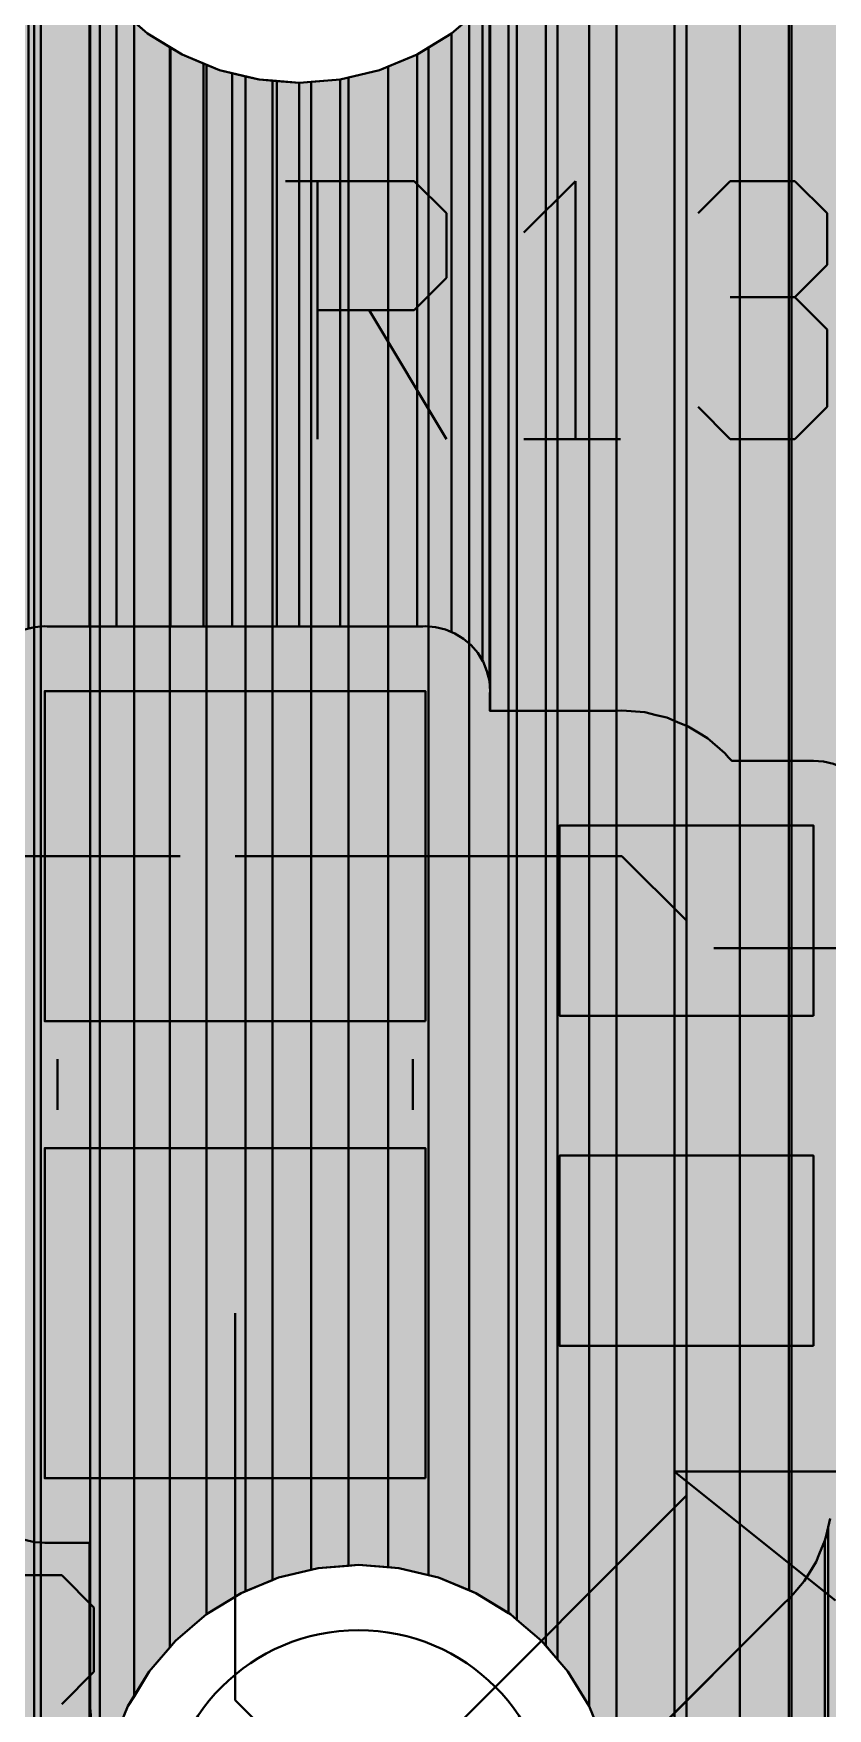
# Model space of a CAD drawing. Header units: millimetres. Extents: x 2 to 110, y 3 to 56.
# Drawn here: x 63.44 to 66.57, y 19.32 to 25.91 of the extents above; entities that cross this region are included whole.
import ezdxf

# ---------------------------------------------------------------- set-up
doc = ezdxf.new("R2010")
doc.units = ezdxf.units.MM
for name, color, linetype in [('bottom_copper', 7, 'Continuous'), ('top_copper', 7, 'Continuous'), ('top_silk', 7, 'Continuous')]:
    doc.layers.add(name, color=color, linetype=linetype)

# ---------------------------------------------------------------- blocks, each defined once
blk = doc.blocks.new('Block29029')
at = {"layer": 'bottom_copper', "lineweight": 40}
for points in [[(1.3459, 0), (0.9682, 0), (0.9682, 51.435), (1.3459, 51.435), (1.3459, 0)], [(0.9682, 0), (0.9582, 0), (0.9582, 49.6506), (0.9682, 49.82), (0.9682, 0)], [(0.9582, 0), (0.7647, 0), (0.7647, 49.1835), (0.8535, 49.3284), (0.9185, 49.4854), (0.9582, 49.6506), (0.9582, 0)], [(0.7647, 0), (0.5548, 0), (0.5548, 48.9693), (0.6544, 49.0543), (0.7647, 49.1835), (0.7647, 0)], [(0.5548, 7.962), (0.5454, 8.1214), (0.5081, 8.2769), (0.5081, 48.9335), (0.5252, 48.944), (0.5548, 48.9693), (0.5548, 7.962)], [(0.5081, 8.2769), (0.4469, 8.4247), (0.3633, 8.561), (0.2788, 8.6599), (0.2788, 48.8132), (0.3803, 48.8552), (0.5081, 48.9335), (0.5081, 8.2769)], [(0.2788, 15.328), (0.2694, 15.4874), (0.2321, 15.6429), (0.1709, 15.7907), (0.1709, 48.7776), (0.2233, 48.7902), (0.2788, 48.8132), (0.2788, 15.328)], [(0.1709, 15.7907), (0.0873, 15.927), (0.0467, 15.9745), (0.0467, 48.7496), (0.0581, 48.7505), (0.1709, 48.7776), (0.1709, 15.7907)], [(0.0467, 15.9745), (0, 16.0292), (0, 22.8871), (0.0373, 23.0426), (0.0467, 23.202), (0.0467, 15.9745)], [(0, 16.0292), (-0.0166, 16.0486), (-0.113, 16.131), (-0.113, 22.6549), (-0.0612, 22.7393), (0, 22.8871), (0, 16.0292)]]:
    blk.add_hatch(color=7, dxfattribs=at).paths.add_polyline_path(points, flags=0)
at = {"layer": 'bottom_copper', "color": 7, "lineweight": 40}
for points in [[(1.3459, 0), (0.9682, 0), (0.9682, 51.435), (1.3459, 51.435), (1.3459, 0)], [(0.9682, 0), (0.9582, 0), (0.9582, 49.6506), (0.9682, 49.82), (0.9682, 0)], [(0.9582, 0), (0.7647, 0), (0.7647, 49.1835), (0.8535, 49.3284), (0.9185, 49.4854), (0.9582, 49.6506), (0.9582, 0)], [(0.7647, 0), (0.5548, 0), (0.5548, 48.9693), (0.6544, 49.0543), (0.7647, 49.1835), (0.7647, 0)], [(0.5548, 7.962), (0.5454, 8.1214), (0.5081, 8.2769), (0.5081, 48.9335), (0.5252, 48.944), (0.5548, 48.9693), (0.5548, 7.962)], [(0.5081, 8.2769), (0.4469, 8.4247), (0.3633, 8.561), (0.2788, 8.6599), (0.2788, 48.8132), (0.3803, 48.8552), (0.5081, 48.9335), (0.5081, 8.2769)], [(0.2788, 15.328), (0.2694, 15.4874), (0.2321, 15.6429), (0.1709, 15.7907), (0.1709, 48.7776), (0.2233, 48.7902), (0.2788, 48.8132), (0.2788, 15.328)], [(0.1709, 15.7907), (0.0873, 15.927), (0.0467, 15.9745), (0.0467, 48.7496), (0.0581, 48.7505), (0.1709, 48.7776), (0.1709, 15.7907)], [(0.0467, 15.9745), (0, 16.0292), (0, 22.8871), (0.0373, 23.0426), (0.0467, 23.202), (0.0467, 15.9745)], [(0, 16.0292), (-0.0166, 16.0486), (-0.113, 16.131), (-0.113, 22.6549), (-0.0612, 22.7393), (0, 22.8871), (0, 16.0292)]]:
    blk.add_lwpolyline(points, close=True, dxfattribs=at)
blk = doc.blocks.new('Block30709')
at = {"layer": 'bottom_copper', "lineweight": 40}
for points in [[(1.0431, 0), (0.8566, 0), (0.8566, 48.838), (0.8982, 48.8552), (1.0431, 48.944), (1.0431, 0)], [(1.0695, 0), (1.0431, 0), (1.0431, 48.944), (1.0695, 48.9665), (1.0695, 0)], [(1.2641, 0), (1.0695, 0), (1.0695, 23.202), (1.082, 23.0426), (1.1193, 22.8871), (1.1805, 22.7393), (1.2641, 22.603), (1.2641, 0)], [(2.9449, 16.131), (2.9197, 16.1525), (2.9116, 16.1575), (2.9116, 22.6012), (2.9131, 22.603), (2.9449, 22.6549), (2.9449, 16.131)], [(1.3016, 0), (1.2641, 0), (1.2641, 22.603), (1.3016, 22.5591), (1.3016, 0)], [(1.4364, 15.8295), (1.4126, 15.7907), (1.3514, 15.6429), (1.3141, 15.4874), (1.3016, 15.328), (1.3016, 22.5591), (1.368, 22.4814), (1.4364, 22.423), (1.4364, 15.8295)], [(2.9116, 16.1575), (2.7834, 16.2361), (2.7561, 16.2474), (2.7561, 22.436), (2.8092, 22.4814), (2.9116, 22.6012), (2.9116, 16.1575)], [(2.7561, 16.2474), (2.6356, 16.2973), (2.5967, 16.3066), (2.5967, 22.3217), (2.6876, 22.3775), (2.7561, 22.436), (2.7561, 16.2474)], [(1.5776, 16.0223), (1.4962, 15.927), (1.4364, 15.8295), (1.4364, 22.423), (1.4896, 22.3775), (1.5776, 22.3235), (1.5776, 16.0223)], [(1.7217, 16.1525), (1.6001, 16.0486), (1.5776, 16.0223), (1.5776, 22.3235), (1.6259, 22.2939), (1.7217, 22.2542), (1.7217, 16.1525)], [(2.5967, 16.3066), (2.4801, 16.3346), (2.4373, 16.338), (2.4373, 22.2467), (2.5513, 22.2939), (2.5967, 22.3217), (2.5967, 16.3066)], [(1.8761, 16.2436), (1.858, 16.2361), (1.7217, 16.1525), (1.7217, 22.2542), (1.7737, 22.2327), (1.8761, 22.2081), (1.8761, 16.2436)], [(2.4373, 16.338), (2.3207, 16.3471), (2.2818, 16.344), (2.2818, 22.2035), (2.4035, 22.2327), (2.4373, 22.2467), (2.4373, 16.338)], [(1.9818, 16.2874), (1.8761, 16.2436), (1.8761, 22.2081), (1.9292, 22.1954), (1.9818, 22.1913), (1.9818, 16.2874)], [(2.134, 16.3281), (2.0058, 16.2973), (1.9818, 16.2874), (1.9818, 22.1913), (2.0886, 22.1829), (2.134, 22.1865), (2.134, 16.3281)], [(2.2818, 16.344), (2.1613, 16.3346), (2.134, 16.3281), (2.134, 22.1865), (2.248, 22.1954), (2.2818, 22.2035), (2.2818, 16.344)]]:
    blk.add_hatch(color=7, dxfattribs=at).paths.add_polyline_path(points, flags=0)
at = {"layer": 'bottom_copper', "color": 7, "lineweight": 40}
for points in [[(1.0431, 0), (0.8566, 0), (0.8566, 48.838), (0.8982, 48.8552), (1.0431, 48.944), (1.0431, 0)], [(1.0695, 0), (1.0431, 0), (1.0431, 48.944), (1.0695, 48.9665), (1.0695, 0)], [(1.2641, 0), (1.0695, 0), (1.0695, 23.202), (1.082, 23.0426), (1.1193, 22.8871), (1.1805, 22.7393), (1.2641, 22.603), (1.2641, 0)], [(2.9449, 16.131), (2.9197, 16.1525), (2.9116, 16.1575), (2.9116, 22.6012), (2.9131, 22.603), (2.9449, 22.6549), (2.9449, 16.131)], [(1.3016, 0), (1.2641, 0), (1.2641, 22.603), (1.3016, 22.5591), (1.3016, 0)], [(1.4364, 15.8295), (1.4126, 15.7907), (1.3514, 15.6429), (1.3141, 15.4874), (1.3016, 15.328), (1.3016, 22.5591), (1.368, 22.4814), (1.4364, 22.423), (1.4364, 15.8295)], [(2.9116, 16.1575), (2.7834, 16.2361), (2.7561, 16.2474), (2.7561, 22.436), (2.8092, 22.4814), (2.9116, 22.6012), (2.9116, 16.1575)], [(2.7561, 16.2474), (2.6356, 16.2973), (2.5967, 16.3066), (2.5967, 22.3217), (2.6876, 22.3775), (2.7561, 22.436), (2.7561, 16.2474)], [(1.5776, 16.0223), (1.4962, 15.927), (1.4364, 15.8295), (1.4364, 22.423), (1.4896, 22.3775), (1.5776, 22.3235), (1.5776, 16.0223)], [(1.7217, 16.1525), (1.6001, 16.0486), (1.5776, 16.0223), (1.5776, 22.3235), (1.6259, 22.2939), (1.7217, 22.2542), (1.7217, 16.1525)], [(2.5967, 16.3066), (2.4801, 16.3346), (2.4373, 16.338), (2.4373, 22.2467), (2.5513, 22.2939), (2.5967, 22.3217), (2.5967, 16.3066)], [(1.8761, 16.2436), (1.858, 16.2361), (1.7217, 16.1525), (1.7217, 22.2542), (1.7737, 22.2327), (1.8761, 22.2081), (1.8761, 16.2436)], [(2.4373, 16.338), (2.3207, 16.3471), (2.2818, 16.344), (2.2818, 22.2035), (2.4035, 22.2327), (2.4373, 22.2467), (2.4373, 16.338)], [(1.9818, 16.2874), (1.8761, 16.2436), (1.8761, 22.2081), (1.9292, 22.1954), (1.9818, 22.1913), (1.9818, 16.2874)], [(2.134, 16.3281), (2.0058, 16.2973), (1.9818, 16.2874), (1.9818, 22.1913), (2.0886, 22.1829), (2.134, 22.1865), (2.134, 16.3281)], [(2.2818, 16.344), (2.1613, 16.3346), (2.134, 16.3281), (2.134, 22.1865), (2.248, 22.1954), (2.2818, 22.2035), (2.2818, 16.344)]]:
    blk.add_lwpolyline(points, close=True, dxfattribs=at)
blk = doc.blocks.new('Block97784')
at = {"layer": 'top_copper', "lineweight": 40}
for points in [[(0.8333, 0.267), (0.8211, 0.2548), (0.8211, 5.5815), (0.8258, 5.6008), (0.8333, 5.6321), (0.8333, 0.267)], [(0.8211, 0.2548), (0.5663, 0), (0, 0), (0, 4.6745), (0.6642, 5.3386), (0.6813, 5.3532), (0.7396, 5.4215), (0.7573, 5.4504), (0.7867, 5.4983), (0.7989, 5.5279), (0.8211, 5.5814), (0.8211, 0.2548)]]:
    blk.add_hatch(color=7, dxfattribs=at).paths.add_polyline_path(points, flags=0)
at = {"layer": 'top_copper', "color": 7, "lineweight": 40}
for points in [[(0.8333, 0.267), (0.8211, 0.2548), (0.8211, 5.5815), (0.8258, 5.6008), (0.8333, 5.6321), (0.8333, 0.267)], [(0.8211, 0.2548), (0.5663, 0), (0, 0), (0, 4.6745), (0.6642, 5.3386), (0.6813, 5.3532), (0.7396, 5.4215), (0.7573, 5.4504), (0.7867, 5.4983), (0.7989, 5.5279), (0.8211, 5.5814), (0.8211, 0.2548)]]:
    blk.add_lwpolyline(points, close=True, dxfattribs=at)
blk = doc.blocks.new('Block99773')
at = {"layer": 'top_copper', "lineweight": 40}
for points in [[(1.962, -0.5486), (1.9432, -0.5408), (1.9043, -0.5315), (1.8645, -0.5283), (1.8545, -0.5291), (1.5438, -0.5291), (1.5304, -0.5157), (1.5159, -0.4986), (1.4475, -0.4402), (1.4102, -0.4174), (1.3708, -0.3932), (1.3294, -0.3761), (1.2876, -0.3588), (1.2446, -0.3485), (1.2002, -0.3378), (1.1104, -0.3307), (1.088, -0.3325), (0.8566, -0.3325), (0.8566, 20.3175), (1.962, 20.3175), (1.962, -0.5486)], [(0.8566, -0.3325), (0.8099, -0.3325), (0.8099, 2.8451), (0.8472, 3.0006), (0.8566, 3.16), (0.8566, -0.3325)], [(0.8099, -0.3325), (0.5912, -0.3325), (0.5912, 2.4745), (0.6651, 2.561), (0.7487, 2.6973), (0.8099, 2.8451), (0.8099, -0.3325)], [(0.5881, -0.2141), (0.5787, -0.1753), (0.5634, -0.1383), (0.5612, -0.1347), (0.5612, 2.4394), (0.5881, 2.4709), (0.5881, -0.2141)], [(0.5912, -0.254), (0.5881, -0.2142), (0.5881, 2.4709), (0.5912, 2.4745), (0.5912, -0.254)], [(0.5612, -0.1347), (0.5425, -0.1042), (0.5166, -0.0738), (0.4862, -0.0479), (0.4521, -0.027), (0.4396, -0.0218), (0.4396, 2.3355), (0.5612, 2.4394), (0.5612, -0.1347)], [(0.4396, -0.0218), (0.4151, -0.0117), (0.3763, -0.0023), (0.3364, 0.0008), (0.3264, 0), (0.3033, 0), (0.3033, 2.2519), (0.4396, 2.3355), (0.4396, -0.0218)], [(0.3033, 0), (0, 0), (0, 2.1534), (0.1555, 2.1907), (0.3033, 2.2519), (0.3033, 0)], [(0, 0), (-0.161, 0), (-0.161, 2.141), (-0.1594, 2.1409), (0, 2.1534), (0, 0)], [(0.5912, -0.3325), (0.5904, -0.3325), (0.5904, -0.2639), (0.5912, -0.254), (0.5912, -0.3325)]]:
    blk.add_hatch(color=7, dxfattribs=at).paths.add_polyline_path(points, flags=0)
at = {"layer": 'top_copper', "color": 7, "lineweight": 40}
for points in [[(1.962, -0.5486), (1.9432, -0.5408), (1.9043, -0.5315), (1.8645, -0.5283), (1.8545, -0.5291), (1.5438, -0.5291), (1.5304, -0.5157), (1.5159, -0.4986), (1.4475, -0.4402), (1.4102, -0.4174), (1.3708, -0.3932), (1.3294, -0.3761), (1.2876, -0.3588), (1.2446, -0.3485), (1.2002, -0.3378), (1.1104, -0.3307), (1.088, -0.3325), (0.8566, -0.3325), (0.8566, 20.3175), (1.962, 20.3175), (1.962, -0.5486)], [(0.8566, -0.3325), (0.8099, -0.3325), (0.8099, 2.8451), (0.8472, 3.0006), (0.8566, 3.16), (0.8566, -0.3325)], [(0.8099, -0.3325), (0.5912, -0.3325), (0.5912, 2.4745), (0.6651, 2.561), (0.7487, 2.6973), (0.8099, 2.8451), (0.8099, -0.3325)], [(0.5881, -0.2141), (0.5787, -0.1753), (0.5634, -0.1383), (0.5612, -0.1347), (0.5612, 2.4394), (0.5881, 2.4709), (0.5881, -0.2141)], [(0.5912, -0.254), (0.5881, -0.2142), (0.5881, 2.4709), (0.5912, 2.4745), (0.5912, -0.254)], [(0.5612, -0.1347), (0.5425, -0.1042), (0.5166, -0.0738), (0.4862, -0.0479), (0.4521, -0.027), (0.4396, -0.0218), (0.4396, 2.3355), (0.5612, 2.4394), (0.5612, -0.1347)], [(0.4396, -0.0218), (0.4151, -0.0117), (0.3763, -0.0023), (0.3364, 0.0008), (0.3264, 0), (0.3033, 0), (0.3033, 2.2519), (0.4396, 2.3355), (0.4396, -0.0218)], [(0.3033, 0), (0, 0), (0, 2.1534), (0.1555, 2.1907), (0.3033, 2.2519), (0.3033, 0)], [(0, 0), (-0.161, 0), (-0.161, 2.141), (-0.1594, 2.1409), (0, 2.1534), (0, 0)], [(0.5912, -0.3325), (0.5904, -0.3325), (0.5904, -0.2639), (0.5912, -0.254), (0.5912, -0.3325)]]:
    blk.add_lwpolyline(points, close=True, dxfattribs=at)
blk = doc.blocks.new('Block110843')
at = {"layer": 'top_copper', "lineweight": 40}
for points in [[(9.9735, -3.9102), (9.9489, -3.9121), (9.9253, -3.9178), (9.9253, 17.1493), (9.9735, 17.1011), (9.9735, -3.9102)], [(10.1653, -3.9098), (9.9988, -3.9098), (9.9888, -3.909), (9.9735, -3.9102), (9.9735, -0.7498), (9.986, -0.9092), (10.0233, -1.0647), (10.0845, -1.2125), (10.1653, -1.3442), (10.1653, -3.9098)], [(10.272, -3.9098), (10.1653, -3.9098), (10.1653, -1.3442), (10.1681, -1.3488), (10.272, -1.4704), (10.272, -3.9098)], [(10.4837, -3.9098), (10.272, -3.9098), (10.272, -1.4704), (10.3936, -1.5743), (10.4837, -1.6296), (10.4837, -3.9098)], [(10.6142, -3.9098), (10.4837, -3.9098), (10.4837, -1.6296), (10.5299, -1.6579), (10.6142, -1.6928), (10.6142, -3.9098)], [(10.7265, -3.9098), (10.6142, -3.9098), (10.6142, -1.6928), (10.6777, -1.7191), (10.7265, -1.7308), (10.7265, -3.9098)], [(10.9036, -3.9098), (10.7265, -3.9098), (10.7265, -1.7308), (10.8332, -1.7564), (10.9036, -1.7619), (10.9036, -3.9098)], [(10.991, -3.9098), (10.9036, -3.9098), (10.9036, -1.7619), (10.991, -1.7688), (10.991, -3.9098)], [(9.9735, -13.0906), (9.8507, -13.0906), (9.8507, -7.4769), (9.8731, -7.4906), (9.9101, -7.5059), (9.9489, -7.5153), (9.9735, -7.5172), (9.9735, -13.0906)], [(10.1653, -13.0906), (9.9735, -13.0906), (9.9735, -7.5172), (9.9888, -7.5184), (9.9988, -7.5176), (10.1653, -7.5176), (10.1653, -13.0906)], [(10.1671, -8.1152), (10.1653, -8.1375), (10.1653, -7.5176), (10.1671, -7.5176), (10.1671, -8.1152)], [(10.1724, -13.0906), (10.1653, -13.0906), (10.1653, -8.1375), (10.1724, -8.2272), (10.1724, -13.0906)]]:
    blk.add_hatch(color=7, dxfattribs=at).paths.add_polyline_path(points, flags=0)
at = {"layer": 'top_copper', "color": 7, "lineweight": 40}
for points in [[(9.9735, -3.9102), (9.9489, -3.9121), (9.9253, -3.9178), (9.9253, 17.1493), (9.9735, 17.1011), (9.9735, -3.9102)], [(10.1653, -3.9098), (9.9988, -3.9098), (9.9888, -3.909), (9.9735, -3.9102), (9.9735, -0.7498), (9.986, -0.9092), (10.0233, -1.0647), (10.0845, -1.2125), (10.1653, -1.3442), (10.1653, -3.9098)], [(10.272, -3.9098), (10.1653, -3.9098), (10.1653, -1.3442), (10.1681, -1.3488), (10.272, -1.4704), (10.272, -3.9098)], [(10.4837, -3.9098), (10.272, -3.9098), (10.272, -1.4704), (10.3936, -1.5743), (10.4837, -1.6296), (10.4837, -3.9098)], [(10.6142, -3.9098), (10.4837, -3.9098), (10.4837, -1.6296), (10.5299, -1.6579), (10.6142, -1.6928), (10.6142, -3.9098)], [(10.7265, -3.9098), (10.6142, -3.9098), (10.6142, -1.6928), (10.6777, -1.7191), (10.7265, -1.7308), (10.7265, -3.9098)], [(10.9036, -3.9098), (10.7265, -3.9098), (10.7265, -1.7308), (10.8332, -1.7564), (10.9036, -1.7619), (10.9036, -3.9098)], [(10.991, -3.9098), (10.9036, -3.9098), (10.9036, -1.7619), (10.991, -1.7688), (10.991, -3.9098)], [(9.9735, -13.0906), (9.8507, -13.0906), (9.8507, -7.4769), (9.8731, -7.4906), (9.9101, -7.5059), (9.9489, -7.5153), (9.9735, -7.5172), (9.9735, -13.0906)], [(10.1653, -13.0906), (9.9735, -13.0906), (9.9735, -7.5172), (9.9888, -7.5184), (9.9988, -7.5176), (10.1653, -7.5176), (10.1653, -13.0906)], [(10.1671, -8.1152), (10.1653, -8.1375), (10.1653, -7.5176), (10.1671, -7.5176), (10.1671, -8.1152)], [(10.1724, -13.0906), (10.1653, -13.0906), (10.1653, -8.1375), (10.1724, -8.2272), (10.1724, -13.0906)]]:
    blk.add_lwpolyline(points, close=True, dxfattribs=at)

msp = doc.modelspace()

# ---------------------------------------------------------------- hatches: boundary and pattern name
at = {"layer": 'top_copper', "lineweight": 40}
for points in [[(64.9878, 22.026), (63.4882, 22.026), (63.4882, 23.326), (64.9878, 23.326), (64.9878, 22.026)], [(66.5159, 22.0471), (65.5161, 22.0471), (65.5161, 22.7969), (66.5159, 22.7969), (66.5159, 22.0471)], [(64.9878, 20.2262), (63.4882, 20.2262), (63.4882, 21.5262), (64.9878, 21.5262), (64.9878, 20.2262)], [(66.5159, 20.7471), (65.5161, 20.7471), (65.5161, 21.4969), (66.5159, 21.4969), (66.5159, 20.7471)]]:
    msp.add_hatch(color=7, dxfattribs=at).paths.add_polyline_path(points, flags=0)

# ---------------------------------------------------------------- linework, layer by layer
at = {"layer": 'bottom_copper', "color": 7, "lineweight": 40}
for p, q in [((65.3483, 19.669), (65.3483, 26.1929)), ((65.3483, 26.1929), (65.3483, 19.669)), ((63.893, 25.9155), (64.0293, 25.8319)), ((64.9547, 25.8319), (65.091, 25.9155)), ((64.0293, 25.8319), (64.1771, 25.7707)), ((64.8069, 25.7707), (64.9547, 25.8319)), ((64.1771, 25.7707), (64.3326, 25.7334)), ((64.3326, 25.7334), (64.492, 25.7209)), ((64.492, 25.7209), (64.6514, 25.7334)), ((64.6514, 25.7334), (64.8069, 25.7707)), ((64.5647, 19.8726), (64.4092, 19.8353)), ((64.7241, 19.8851), (64.5647, 19.8726)), ((64.8835, 19.8726), (64.7241, 19.8851)), ((65.039, 19.8353), (64.8835, 19.8726)), ((64.4092, 19.8353), (64.2614, 19.7741)), ((65.1868, 19.7741), (65.039, 19.8353)), ((64.2614, 19.7741), (64.1251, 19.6905)), ((65.3231, 19.6905), (65.1868, 19.7741)), ((64.1251, 19.6905), (64.0035, 19.5866)), ((65.3483, 19.669), (65.3231, 19.6905)), ((65.4447, 19.5866), (65.3483, 19.669)), ((64.0035, 19.5866), (63.8996, 19.465)), ((65.5486, 19.465), (65.4447, 19.5866)), ((63.8996, 19.465), (63.816, 19.3287)), ((65.6322, 19.3287), (65.5486, 19.465)), ((63.816, 19.3287), (63.7548, 19.1809)), ((65.6934, 19.1809), (65.6322, 19.3287))]:
    msp.add_line(p, q, dxfattribs=at)
msp.add_ellipse((64.7241, 18.866), major_axis=(0.762, 0), ratio=1, dxfattribs=at)
at = {"layer": 'top_copper', "color": 7, "lineweight": 40}
for p, q in [((63.893, 25.9155), (64.0293, 25.8319)), ((64.9547, 25.8319), (65.091, 25.9155)), ((64.0293, 25.8319), (64.1771, 25.7707)), ((64.8069, 25.7707), (64.9547, 25.8319)), ((64.1771, 25.7707), (64.3326, 25.7334)), ((64.3326, 25.7334), (64.4904, 25.721)), ((64.492, 25.7209), (64.6514, 25.7334)), ((64.6514, 25.7334), (64.8069, 25.7707)), ((64.4904, 23.58), (64.4904, 25.721)), ((64.4904, 25.721), (64.492, 25.7209)), ((64.4904, 25.721), (64.4904, 23.58)), ((63.4483, 23.5777), (63.4095, 23.5683)), ((63.4882, 23.5808), (63.4483, 23.5777)), ((63.4982, 23.58), (63.4882, 23.5808)), ((64.4904, 23.58), (63.4982, 23.58)), ((64.9778, 23.58), (64.4904, 23.58)), ((64.9878, 23.5808), (64.9778, 23.58)), ((65.0277, 23.5777), (64.9878, 23.5808)), ((65.0665, 23.5683), (65.0277, 23.5777)), ((65.1035, 23.553), (65.0665, 23.5683)), ((65.1376, 23.5321), (65.1035, 23.553)), ((65.168, 23.5062), (65.1376, 23.5321)), ((65.1939, 23.4758), (65.168, 23.5062)), ((65.2148, 23.4417), (65.1939, 23.4758)), ((65.2301, 23.4047), (65.2148, 23.4417)), ((65.2395, 23.3659), (65.2301, 23.4047)), ((65.2395, 23.3658), (65.2395, 23.3659)), ((65.2426, 23.326), (65.2395, 23.3658)), ((63.4882, 23.326), (63.4882, 22.026)), ((64.9878, 23.326), (63.4882, 23.326)), ((64.9878, 22.026), (64.9878, 23.326)), ((65.2418, 23.3161), (65.2426, 23.326)), ((65.2418, 23.2475), (65.2418, 23.3161)), ((65.7394, 23.2475), (65.2418, 23.2475)), ((65.7618, 23.2493), (65.7394, 23.2475)), ((65.8515, 23.2422), (65.7618, 23.2493)), ((65.8516, 23.2422), (65.8515, 23.2422)), ((65.896, 23.2315), (65.8516, 23.2422)), ((65.9389, 23.2212), (65.896, 23.2315)), ((65.939, 23.2212), (65.9389, 23.2212)), ((65.9808, 23.2039), (65.939, 23.2212)), ((66.0221, 23.1868), (65.9808, 23.2039)), ((66.0222, 23.1868), (66.0221, 23.1868)), ((66.0616, 23.1626), (66.0222, 23.1868)), ((66.0988, 23.1398), (66.0616, 23.1626)), ((66.0989, 23.1398), (66.0988, 23.1398)), ((66.1673, 23.0814), (66.0989, 23.1398)), ((66.1818, 23.0643), (66.1673, 23.0814)), ((66.1952, 23.0509), (66.1818, 23.0643)), ((66.5059, 23.0509), (66.1952, 23.0509)), ((66.5159, 23.0517), (66.5059, 23.0509)), ((66.5557, 23.0485), (66.5159, 23.0517)), ((66.5946, 23.0392), (66.5557, 23.0485)), ((65.5161, 22.7969), (65.5161, 22.0471)), ((66.5159, 22.7969), (65.5161, 22.7969)), ((66.5159, 22.0471), (66.5159, 22.7969)), ((64.022, 22.676), (62.4601, 22.676)), ((64.238, 22.676), (65.7619, 22.676)), ((65.7619, 22.676), (66.016, 22.422)), ((66.124, 22.314), (67.14, 22.314)), ((65.5161, 22.0471), (66.5159, 22.0471)), ((63.4882, 22.026), (64.9878, 22.026)), ((63.4882, 21.5262), (63.4882, 20.2262)), ((64.9878, 21.5262), (63.4882, 21.5262)), ((64.9878, 20.2262), (64.9878, 21.5262)), ((65.5161, 21.4969), (65.5161, 20.7471)), ((66.5159, 21.4969), (65.5161, 21.4969)), ((66.5159, 20.7471), (66.5159, 21.4969)), ((66.016, 21.122), (66.016, 20.1578)), ((64.238, 20.8762), (64.238, 19.3522)), ((65.5161, 20.7471), (66.5159, 20.7471)), ((63.4882, 20.2262), (64.9878, 20.2262)), ((66.016, 20.1578), (64.7241, 18.866)), ((66.5659, 20), (66.5822, 20.0681)), ((66.5612, 19.9807), (66.5659, 20)), ((63.4095, 19.9839), (63.4483, 19.9745)), ((63.4483, 19.9745), (63.4882, 19.9714)), ((63.4882, 19.9714), (63.4982, 19.9722)), ((63.4982, 19.9722), (63.6665, 19.9722)), ((63.6665, 19.9722), (63.6665, 19.3746)), ((66.5268, 19.8975), (66.539, 19.9271)), ((66.539, 19.9271), (66.5612, 19.9806)), ((66.5612, 19.9806), (66.5612, 19.9807)), ((66.4974, 19.8496), (66.5268, 19.8975)), ((66.4214, 19.7524), (66.4797, 19.8207)), ((66.4797, 19.8207), (66.4798, 19.8208)), ((66.4798, 19.8208), (66.4974, 19.8496)), ((65.7232, 19.0568), (66.4043, 19.7378)), ((66.4043, 19.7378), (66.4214, 19.7524)), ((63.6665, 19.3746), (63.6647, 19.3523)), ((63.6647, 19.3523), (63.6718, 19.2626)), ((64.238, 19.3522), (64.7241, 18.866))]:
    msp.add_line(p, q, dxfattribs=at)
for points in [[(64.9878, 22.026), (63.4882, 22.026), (63.4882, 23.326), (64.9878, 23.326), (64.9878, 22.026)], [(66.5159, 22.0471), (65.5161, 22.0471), (65.5161, 22.7969), (66.5159, 22.7969), (66.5159, 22.0471)], [(64.9878, 20.2262), (63.4882, 20.2262), (63.4882, 21.5262), (64.9878, 21.5262), (64.9878, 20.2262)], [(66.5159, 20.7471), (65.5161, 20.7471), (65.5161, 21.4969), (66.5159, 21.4969), (66.5159, 20.7471)]]:
    msp.add_lwpolyline(points, close=True, dxfattribs=at)
msp.add_ellipse((64.7241, 18.866), major_axis=(0.762, 0), ratio=1, dxfattribs=at)
at = {"layer": 'top_silk', "color": 7, "lineweight": 40}
for p, q in [((64.4359, 25.334), (64.9439, 25.334)), ((64.5629, 25.334), (64.5629, 24.318)), ((64.9439, 25.334), (65.0709, 25.207)), ((65.3757, 25.1308), (65.5789, 25.334)), ((65.5789, 25.334), (65.5789, 24.318)), ((66.0615, 25.207), (66.1885, 25.334)), ((66.1885, 25.334), (66.4425, 25.334)), ((66.4425, 25.334), (66.5695, 25.207)), ((65.0709, 25.207), (65.0709, 24.953)), ((66.5695, 25.207), (66.5695, 25.0038)), ((66.5695, 25.0038), (66.4425, 24.8768)), ((64.9439, 24.826), (65.0709, 24.953)), ((66.1885, 24.8768), (66.4425, 24.8768)), ((66.5695, 24.7498), (66.4425, 24.8768)), ((64.5629, 24.826), (64.9439, 24.826)), ((64.7661, 24.826), (65.0709, 24.318)), ((66.5695, 24.7498), (66.5695, 24.445)), ((66.0615, 24.445), (66.1885, 24.318)), ((66.4425, 24.318), (66.5695, 24.445)), ((65.3757, 24.318), (65.7567, 24.318)), ((66.1885, 24.318), (66.4425, 24.318)), ((63.5382, 21.8759), (63.5382, 21.6763)), ((64.9378, 21.8759), (64.9378, 21.6763)), ((66.603, 19.7446), (65.968, 20.2526)), ((65.968, 20.2526), (66.984, 20.2526)), ((63.2502, 19.8447), (63.555, 19.8447)), ((63.682, 19.7177), (63.555, 19.8447)), ((63.682, 19.4637), (63.682, 19.7177)), ((63.555, 19.3367), (63.682, 19.4637))]:
    msp.add_line(p, q, dxfattribs=at)

# ---------------------------------------------------------------- block references
at = {"layer": 'bottom_copper'}
for name, p in [('Block30709', (62.4034, 3.538)), ('Block29029', (65.4613, 3.538))]:
    msp.add_blockref(name, p, dxfattribs=at)
at = {"layer": 'top_copper'}
for name, p in [('Block110843', (53.4994, 27.4898)), ('Block99773', (64.6514, 23.58)), ('Block97784', (65.7401, 14.3992))]:
    msp.add_blockref(name, p, dxfattribs=at)

doc.saveas('drawing.dxf')
